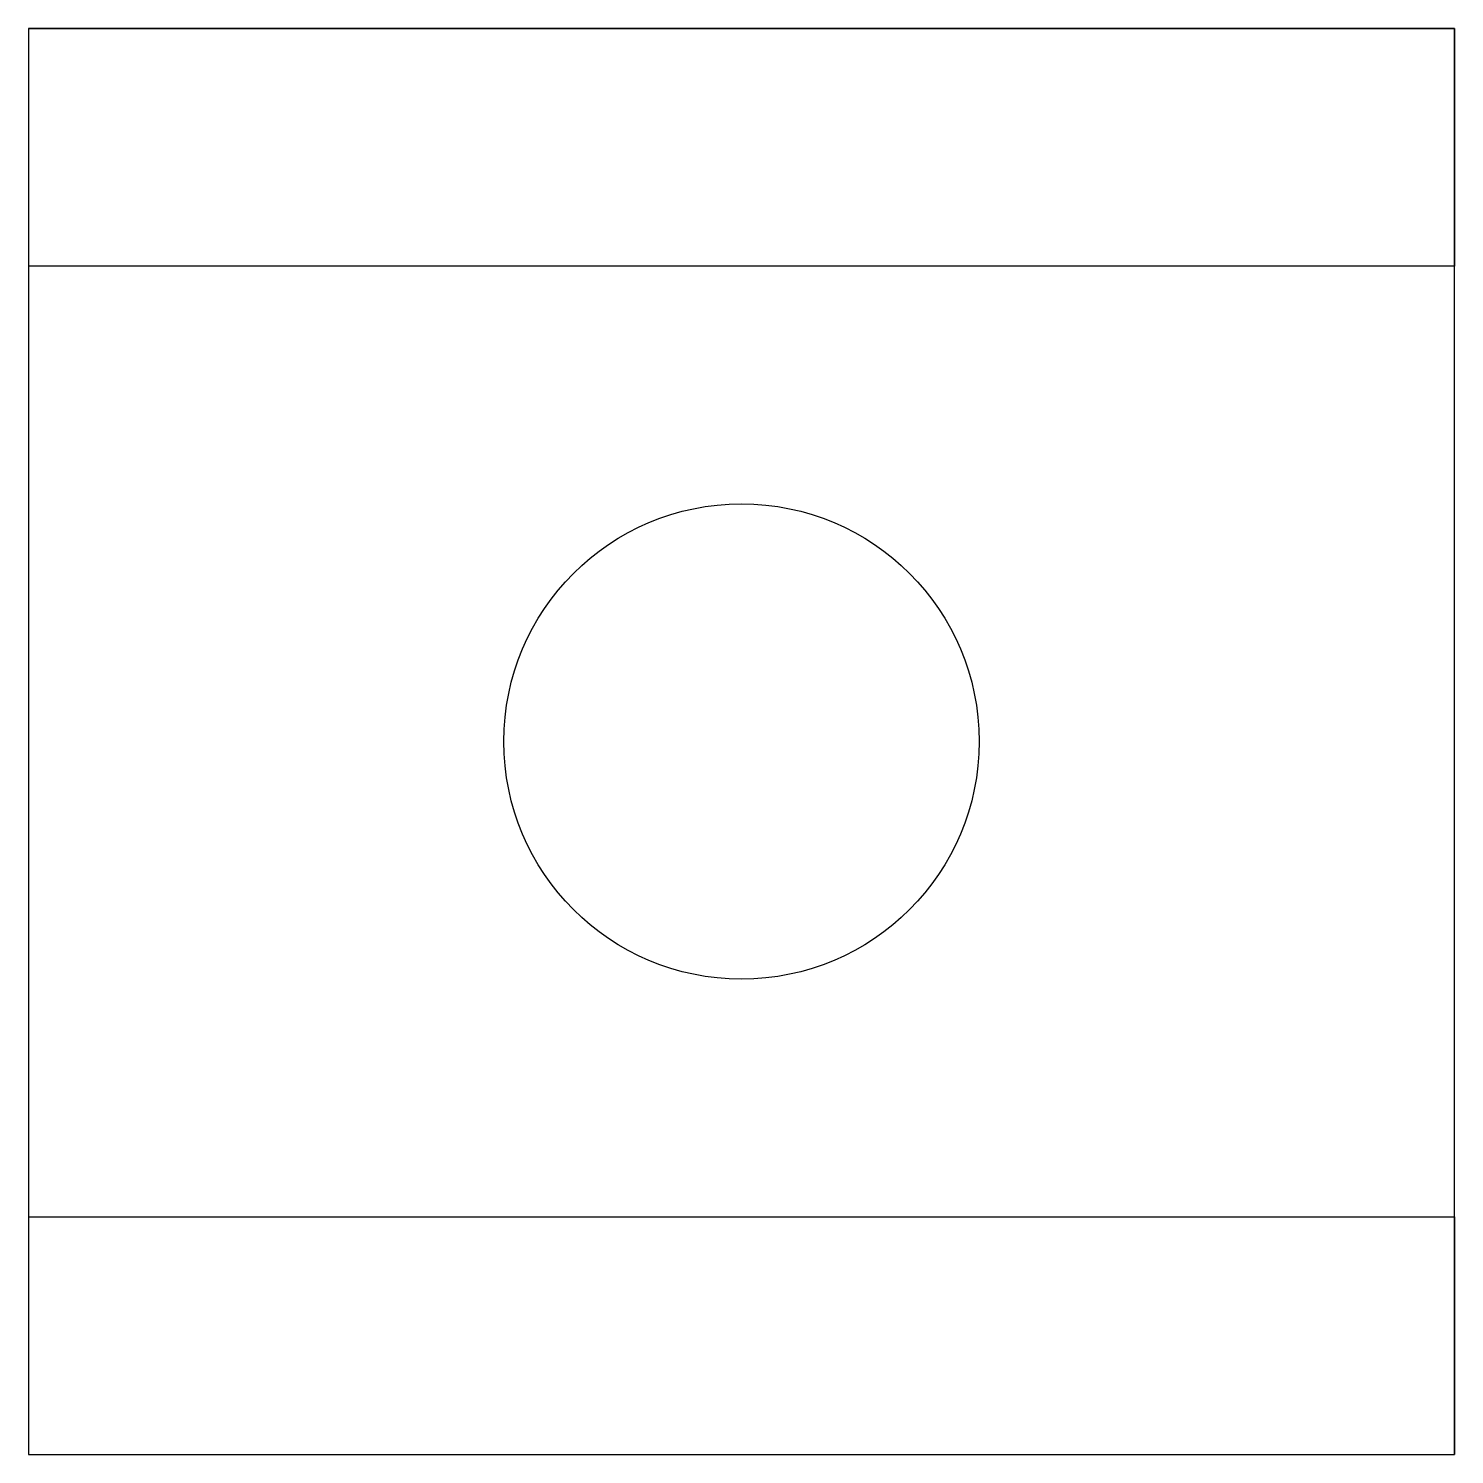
# Model space of a CAD drawing. Extents: x 0 to 6, y 0 to 6.
import ezdxf

# ---------------------------------------------------------------- set-up
doc = ezdxf.new("R2010")
doc.units = 0
doc.layers.get('0').update_dxf_attribs({"linetype": 'CONTINUOUS'})

# ---------------------------------------------------------------- blocks, each defined once
blk = doc.blocks.new('*U7')
at = {"color": 7}
for p, q in [((0, 6, 4), (6, 6, 4)), ((0, 6), (0, 6, 4)), ((0, 6, 4), (0, 5, 4)), ((0, 6), (0, 0)), ((6, 6), (0, 6)), ((6, 6), (6, 6, 4)), ((6, 6, 4), (6, 5, 4)), ((6, 0), (6, 6)), ((0, 5, 4), (0, 5, 3)), ((6, 5, 4), (0, 5, 4)), ((0, 5, 3), (0, 1, 3)), ((6, 5, 3), (0, 5, 3)), ((6, 5, 3), (6, 5, 4)), ((6, 1, 3), (6, 5, 3)), ((3, 4), (3, 4, 3)), ((2, 3), (2, 3, 3)), ((4, 3), (4, 3, 3)), ((3, 2), (3, 2, 3)), ((0, 1, 4), (0, 0, 4)), ((0, 1, 3), (0, 1, 4)), ((0, 1, 4), (6, 1, 4)), ((0, 1, 3), (6, 1, 3)), ((6, 1, 4), (6, 0, 4)), ((6, 1, 4), (6, 1, 3)), ((0, 0), (0, 0, 4)), ((0, 0, 4), (6, 0, 4)), ((0, 0), (6, 0)), ((6, 0, 4), (6, 0))]:
    blk.add_line(p, q, dxfattribs=at)
for centre in [(3, 3), (3, 3, 3)]:
    blk.add_circle(centre, 1, dxfattribs=at)

msp = doc.modelspace()

# ---------------------------------------------------------------- block references
msp.add_blockref('*U7', (0, 0))

doc.saveas('drawing.dxf')
